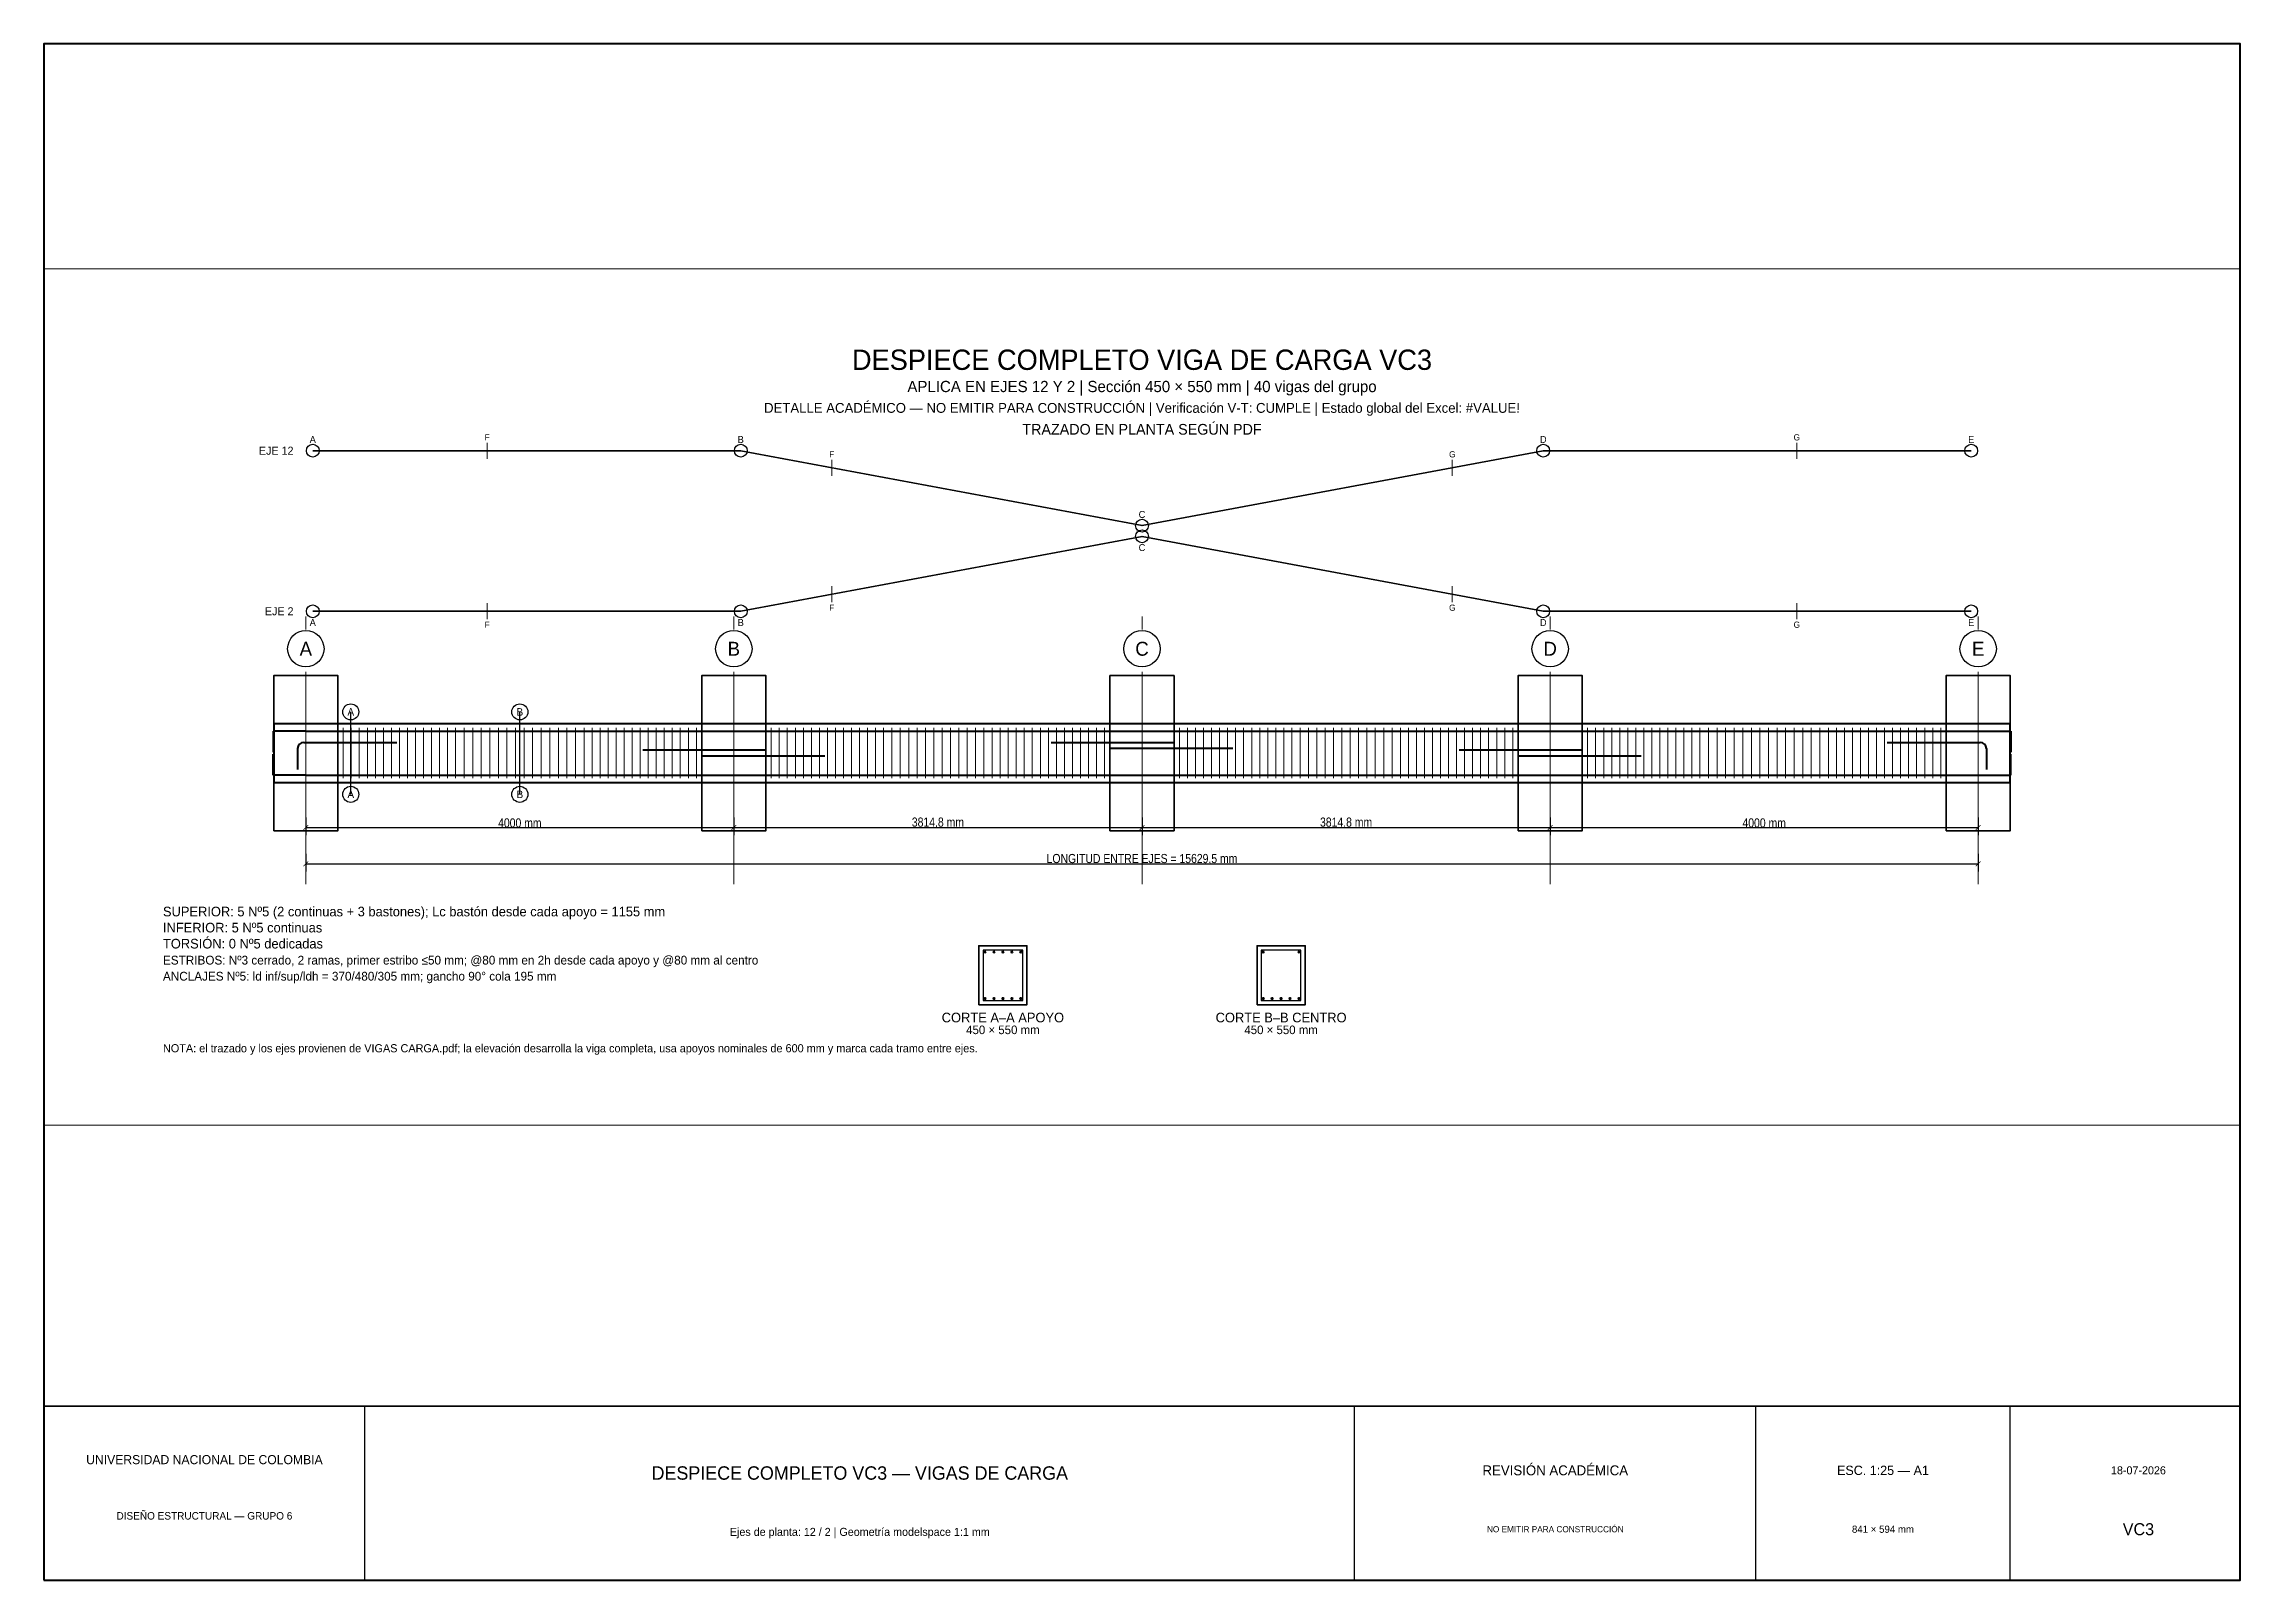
# Paper-space layout 'VC3_CARGA' of a CAD drawing. Header units: millimetres. Extents: x 10 to 831, y 10 to 584.
# The model-space entities are those that its viewports show. They can reach past a viewport. Long polylines and large blocks are cut down to what shows.
import ezdxf
from ezdxf.enums import TextEntityAlignment as Align

# ---------------------------------------------------------------- set-up
doc = ezdxf.new("R2010")
doc.units = ezdxf.units.MM
doc.linetypes.add('CENTER', pattern=[5.08, 3.175, -0.635, 0.635, -0.635])
for name, color, linetype in [('COLUMNAS', 7, 'Continuous'), ('CORTES', 7, 'Continuous'), ('COTAS', 7, 'Continuous'), ('EJES', 7, 'Continuous'), ('ESTRIBOS', 7, 'Continuous'), ('MARCO', 7, 'Continuous'), ('REF_INF', 7, 'Continuous'), ('REF_SUP_BASTON', 7, 'Continuous'), ('REF_SUP_CONT', 7, 'Continuous'), ('REF_TORSION', 7, 'Continuous'), ('TEXTO', 7, 'Continuous'), ('TRAZADO_PLANTA', 7, 'Continuous'), ('VIGA', 7, 'Continuous')]:
    doc.layers.add(name, color=color, linetype=linetype)
doc.styles.add('OpenSansCondensed-Light', font='OpenSansCondensed-Light.ttf')
doc.dimstyles.new('EZDXF', dxfattribs={"dimtxt": 0.25, "dimasz": 0.175, "dimexe": 0.375, "dimexo": 0.125, "dimgap": 0.1, "dimtad": 1, "dimlfac": 100, "dimzin": 12, "dimdsep": 46, "dimtxsty": 'OpenSansCondensed-Light', "dimblk": 'ARCHTICK', "dimcen": 2.5, "dimazin": 3, "dimtfac": 0.5, "dimtmove": 2, "dimatfit": 3})

# ---------------------------------------------------------------- blocks, each defined once
blk = doc.blocks.new('_ARCHTICK')
at = {"color": 0, "linetype": 'BYBLOCK', "const_width": 0.15}
blk.add_lwpolyline([(-0.5, -0.5), (0.5, 0.5)], dxfattribs=at)

msp = doc.modelspace()

# ---------------------------------------------------------------- linework, layer by layer
at = {"layer": 'COLUMNAS', "color": 7, "lineweight": 35}
for points in [[(1385.2261, -14150), (1985.2261, -14150), (1985.2261, -12700), (1385.2261, -12700)], [(5385.2261, -14150), (5985.2261, -14150), (5985.2261, -12700), (5385.2261, -12700)], [(9200, -14150), (9800, -14150), (9800, -12700), (9200, -12700)], [(13014.7739, -14150), (13614.7739, -14150), (13614.7739, -12700), (13014.7739, -12700)], [(17014.7739, -14150), (17614.7739, -14150), (17614.7739, -12700), (17014.7739, -12700)]]:
    msp.add_lwpolyline(points, close=True, dxfattribs=at)
at = {"layer": 'CORTES', "color": 7, "lineweight": 25}
for p, q in [((2105.2261, -13810), (2105.2261, -13040)), ((3685.2261, -13810), (3685.2261, -13040))]:
    msp.add_line(p, q, dxfattribs=at)
for centre in [(2105.2261, -13040), (3685.2261, -13040), (2105.2261, -13810), (3685.2261, -13810)]:
    msp.add_circle(centre, 75, dxfattribs=at)
at = {"layer": 'EJES', "color": 7, "linetype": 'CENTER', "lineweight": 18}
for p, q in [((1685.2261, -14650), (1685.2261, -12150)), ((5685.2261, -14650), (5685.2261, -12150)), ((9500, -14650), (9500, -12150)), ((13314.7739, -14650), (13314.7739, -12150)), ((17314.7739, -14650), (17314.7739, -12150))]:
    msp.add_line(p, q, dxfattribs=at)
at = {"layer": 'EJES', "color": 7, "lineweight": 25}
for centre in [(1685.2261, -12450), (5685.2261, -12450), (9500, -12450), (13314.7739, -12450), (17314.7739, -12450)]:
    msp.add_circle(centre, 170, dxfattribs=at)
at = {"layer": 'ESTRIBOS', "color": 7, "lineweight": 15}
for p, q in [((2035.2261, -13660), (2035.2261, -13190)), ((2110.2261, -13660), (2110.2261, -13190)), ((2185.2261, -13660), (2185.2261, -13190)), ((2260.2261, -13660), (2260.2261, -13190)), ((2335.2261, -13660), (2335.2261, -13190)), ((2410.2261, -13660), (2410.2261, -13190)), ((2485.2261, -13660), (2485.2261, -13190)), ((2560.2261, -13660), (2560.2261, -13190)), ((2635.2261, -13660), (2635.2261, -13190)), ((2710.2261, -13660), (2710.2261, -13190)), ((2785.2261, -13660), (2785.2261, -13190)), ((2860.2261, -13660), (2860.2261, -13190)), ((2935.2261, -13660), (2935.2261, -13190)), ((3010.2261, -13660), (3010.2261, -13190)), ((3085.2261, -13660), (3085.2261, -13190)), ((3165.2261, -13660), (3165.2261, -13190)), ((3245.2261, -13660), (3245.2261, -13190)), ((3325.2261, -13660), (3325.2261, -13190)), ((3405.2261, -13660), (3405.2261, -13190)), ((3485.2261, -13660), (3485.2261, -13190)), ((3565.2261, -13660), (3565.2261, -13190)), ((3645.2261, -13660), (3645.2261, -13190)), ((3725.2261, -13660), (3725.2261, -13190)), ((3805.2261, -13660), (3805.2261, -13190)), ((3885.2261, -13660), (3885.2261, -13190)), ((3965.2261, -13660), (3965.2261, -13190)), ((4045.2261, -13660), (4045.2261, -13190)), ((4125.2261, -13660), (4125.2261, -13190)), ((4205.2261, -13660), (4205.2261, -13190)), ((4285.2261, -13660), (4285.2261, -13190)), ((4360.2261, -13660), (4360.2261, -13190)), ((4435.2261, -13660), (4435.2261, -13190)), ((4510.2261, -13660), (4510.2261, -13190)), ((4585.2261, -13660), (4585.2261, -13190)), ((4660.2261, -13660), (4660.2261, -13190)), ((4735.2261, -13660), (4735.2261, -13190)), ((4810.2261, -13660), (4810.2261, -13190)), ((4885.2261, -13660), (4885.2261, -13190)), ((4960.2261, -13660), (4960.2261, -13190)), ((5035.2261, -13660), (5035.2261, -13190)), ((5110.2261, -13660), (5110.2261, -13190)), ((5185.2261, -13660), (5185.2261, -13190)), ((5260.2261, -13660), (5260.2261, -13190)), ((5335.2261, -13660), (5335.2261, -13190)), ((6035.2261, -13660), (6035.2261, -13190)), ((6110.2261, -13660), (6110.2261, -13190)), ((6185.2261, -13660), (6185.2261, -13190)), ((6260.2261, -13660), (6260.2261, -13190)), ((6335.2261, -13660), (6335.2261, -13190)), ((6410.2261, -13660), (6410.2261, -13190)), ((6485.2261, -13660), (6485.2261, -13190)), ((6560.2261, -13660), (6560.2261, -13190)), ((6635.2261, -13660), (6635.2261, -13190)), ((6710.2261, -13660), (6710.2261, -13190)), ((6785.2261, -13660), (6785.2261, -13190)), ((6860.2261, -13660), (6860.2261, -13190)), ((6935.2261, -13660), (6935.2261, -13190)), ((7010.2261, -13660), (7010.2261, -13190)), ((7085.2261, -13660), (7085.2261, -13190)), ((7163.28563, -13660), (7163.28563, -13190)), ((7241.34516, -13660), (7241.34516, -13190)), ((7319.40469, -13660), (7319.40469, -13190)), ((7397.46422, -13660), (7397.46422, -13190)), ((7475.52375, -13660), (7475.52375, -13190)), ((7553.58328, -13660), (7553.58328, -13190)), ((7631.64282, -13660), (7631.64282, -13190)), ((7709.70235, -13660), (7709.70235, -13190)), ((7787.76188, -13660), (7787.76188, -13190)), ((7865.82141, -13660), (7865.82141, -13190)), ((7943.88094, -13660), (7943.88094, -13190)), ((8021.94047, -13660), (8021.94047, -13190)), ((8100, -13660), (8100, -13190)), ((8175, -13660), (8175, -13190)), ((8250, -13660), (8250, -13190)), ((8325, -13660), (8325, -13190)), ((8400, -13660), (8400, -13190)), ((8475, -13660), (8475, -13190)), ((8550, -13660), (8550, -13190)), ((8625, -13660), (8625, -13190)), ((8700, -13660), (8700, -13190)), ((8775, -13660), (8775, -13190)), ((8850, -13660), (8850, -13190)), ((8925, -13660), (8925, -13190)), ((9000, -13660), (9000, -13190)), ((9075, -13660), (9075, -13190)), ((9150, -13660), (9150, -13190)), ((9850, -13660), (9850, -13190)), ((9925, -13660), (9925, -13190)), ((10000, -13660), (10000, -13190)), ((10075, -13660), (10075, -13190)), ((10150, -13660), (10150, -13190)), ((10225, -13660), (10225, -13190)), ((10300, -13660), (10300, -13190)), ((10375, -13660), (10375, -13190)), ((10450, -13660), (10450, -13190)), ((10525, -13660), (10525, -13190)), ((10600, -13660), (10600, -13190)), ((10675, -13660), (10675, -13190)), ((10750, -13660), (10750, -13190)), ((10825, -13660), (10825, -13190)), ((10900, -13660), (10900, -13190)), ((10978.05953, -13660), (10978.05953, -13190)), ((11056.11906, -13660), (11056.11906, -13190)), ((11134.17859, -13660), (11134.17859, -13190)), ((11212.23812, -13660), (11212.23812, -13190)), ((11290.29765, -13660), (11290.29765, -13190)), ((11368.35719, -13660), (11368.35719, -13190)), ((11446.41671, -13660), (11446.41671, -13190)), ((11524.47625, -13660), (11524.47625, -13190)), ((11602.53578, -13660), (11602.53578, -13190)), ((11680.59531, -13660), (11680.59531, -13190)), ((11758.65484, -13660), (11758.65484, -13190)), ((11836.71437, -13660), (11836.71437, -13190)), ((11914.7739, -13660), (11914.7739, -13190)), ((11989.7739, -13660), (11989.7739, -13190)), ((12064.7739, -13660), (12064.7739, -13190)), ((12139.7739, -13660), (12139.7739, -13190)), ((12214.7739, -13660), (12214.7739, -13190)), ((12289.7739, -13660), (12289.7739, -13190)), ((12364.7739, -13660), (12364.7739, -13190)), ((12439.7739, -13660), (12439.7739, -13190)), ((12514.7739, -13660), (12514.7739, -13190)), ((12589.7739, -13660), (12589.7739, -13190)), ((12664.7739, -13660), (12664.7739, -13190)), ((12739.7739, -13660), (12739.7739, -13190)), ((12814.7739, -13660), (12814.7739, -13190)), ((12889.7739, -13660), (12889.7739, -13190)), ((12964.7739, -13660), (12964.7739, -13190)), ((13664.7739, -13660), (13664.7739, -13190)), ((13739.7739, -13660), (13739.7739, -13190)), ((13814.7739, -13660), (13814.7739, -13190)), ((13889.7739, -13660), (13889.7739, -13190)), ((13964.7739, -13660), (13964.7739, -13190)), ((14039.7739, -13660), (14039.7739, -13190)), ((14114.7739, -13660), (14114.7739, -13190)), ((14189.7739, -13660), (14189.7739, -13190)), ((14264.7739, -13660), (14264.7739, -13190)), ((14339.7739, -13660), (14339.7739, -13190)), ((14414.7739, -13660), (14414.7739, -13190)), ((14489.7739, -13660), (14489.7739, -13190)), ((14564.7739, -13660), (14564.7739, -13190)), ((14639.7739, -13660), (14639.7739, -13190)), ((14714.7739, -13660), (14714.7739, -13190)), ((14794.7739, -13660), (14794.7739, -13190)), ((14874.7739, -13660), (14874.7739, -13190)), ((14954.7739, -13660), (14954.7739, -13190)), ((15034.7739, -13660), (15034.7739, -13190)), ((15114.7739, -13660), (15114.7739, -13190)), ((15194.7739, -13660), (15194.7739, -13190)), ((15274.7739, -13660), (15274.7739, -13190)), ((15354.7739, -13660), (15354.7739, -13190)), ((15434.7739, -13660), (15434.7739, -13190)), ((15514.7739, -13660), (15514.7739, -13190)), ((15594.7739, -13660), (15594.7739, -13190)), ((15674.7739, -13660), (15674.7739, -13190)), ((15754.7739, -13660), (15754.7739, -13190)), ((15834.7739, -13660), (15834.7739, -13190)), ((15914.7739, -13660), (15914.7739, -13190)), ((15989.7739, -13660), (15989.7739, -13190)), ((16064.7739, -13660), (16064.7739, -13190)), ((16139.7739, -13660), (16139.7739, -13190)), ((16214.7739, -13660), (16214.7739, -13190)), ((16289.7739, -13660), (16289.7739, -13190)), ((16364.7739, -13660), (16364.7739, -13190)), ((16439.7739, -13660), (16439.7739, -13190)), ((16514.7739, -13660), (16514.7739, -13190)), ((16589.7739, -13660), (16589.7739, -13190)), ((16664.7739, -13660), (16664.7739, -13190)), ((16739.7739, -13660), (16739.7739, -13190)), ((16814.7739, -13660), (16814.7739, -13190)), ((16889.7739, -13660), (16889.7739, -13190)), ((16964.7739, -13660), (16964.7739, -13190))]:
    msp.add_line(p, q, dxfattribs=at)
at = {"layer": 'ESTRIBOS', "color": 7, "lineweight": 25}
for points in [[(8015, -15735), (8385, -15735), (8385, -15265), (8015, -15265)], [(10615, -15735), (10985, -15735), (10985, -15265), (10615, -15265)]]:
    msp.add_lwpolyline(points, close=True, dxfattribs=at)
at = {"layer": 'REF_INF', "color": 7, "lineweight": 40}
for p, q in [((1380.2261, -13630), (1380.2261, -13435)), ((17619.7739, -13630), (17619.7739, -13435)), ((1685.2261, -13630), (1380.2261, -13630)), ((1685.2261, -13630), (17314.7739, -13630)), ((17314.7739, -13630), (17619.7739, -13630))]:
    msp.add_line(p, q, dxfattribs=at)
at = {"layer": 'REF_INF', "color": 7, "lineweight": 35}
for centre in [(8032.45, -15717.55), (8116.225, -15717.55), (8200, -15717.55), (8283.775, -15717.55), (8367.55, -15717.55), (10632.45, -15717.55), (10716.225, -15717.55), (10800, -15717.55), (10883.775, -15717.55), (10967.55, -15717.55)]:
    msp.add_circle(centre, 7.95, dxfattribs=at)
at = {"layer": 'REF_SUP_BASTON', "color": 7, "lineweight": 40}
for p, q in [((1666.25375, -13325), (2535.2261, -13325)), ((8650, -13325), (9805, -13325)), ((16464.7739, -13325), (17333.74625, -13325)), ((1608.30375, -13382.95), (1608.30375, -13577.95)), ((4835.2261, -13395), (5990.2261, -13395)), ((5380.2261, -13450), (6535.2261, -13450)), ((9195, -13380), (10350, -13380)), ((12464.7739, -13395), (13619.7739, -13395)), ((13009.7739, -13450), (14164.7739, -13450)), ((17391.69625, -13382.95), (17391.69625, -13577.95))]:
    msp.add_line(p, q, dxfattribs=at)
for centre, start, end in [((1666.25375, -13382.95), 90, 180), ((17333.74625, -13382.95), 0, 90)]:
    msp.add_arc(centre, 57.95, start, end, dxfattribs=at)
at = {"layer": 'REF_SUP_CONT', "color": 7, "lineweight": 40}
for p, q in [((1685.2261, -13220), (1380.2261, -13220)), ((1380.2261, -13220), (1380.2261, -13415)), ((1685.2261, -13220), (17314.7739, -13220)), ((17314.7739, -13220), (17619.7739, -13220)), ((17619.7739, -13220), (17619.7739, -13415))]:
    msp.add_line(p, q, dxfattribs=at)
at = {"layer": 'REF_SUP_CONT', "color": 7, "lineweight": 35}
for centre in [(8032.45, -15282.45), (8116.225, -15282.45), (8200, -15282.45), (8283.775, -15282.45), (8367.55, -15282.45), (10632.45, -15282.45), (10967.55, -15282.45)]:
    msp.add_circle(centre, 7.95, dxfattribs=at)
at = {"layer": 'TRAZADO_PLANTA', "color": 7, "lineweight": 18}
for p, q in [((3380, -10675), (3380, -10525)), ((15620, -10675), (15620, -10525)), ((6600, -10833.66667), (6600, -10683.66667)), ((12400, -10833.66667), (12400, -10683.66667)), ((6600, -12016.33333), (6600, -11866.33333)), ((12400, -12016.33333), (12400, -11866.33333)), ((3380, -12175), (3380, -12025)), ((15620, -12175), (15620, -12025))]:
    msp.add_line(p, q, dxfattribs=at)
at = {"layer": 'TRAZADO_PLANTA', "color": 7, "lineweight": 35}
for points in [[(1750, -10600), (5750, -10600), (9500, -11300), (13250, -10600), (17250, -10600)], [(1750, -12100), (5750, -12100), (9500, -11400), (13250, -12100), (17250, -12100)]]:
    msp.add_lwpolyline(points, dxfattribs=at)
at = {"layer": 'TRAZADO_PLANTA', "color": 7, "lineweight": 25}
for centre in [(1750, -10600), (5750, -10600), (13250, -10600), (17250, -10600), (9500, -11300), (9500, -11400), (1750, -12100), (5750, -12100), (13250, -12100), (17250, -12100)]:
    msp.add_circle(centre, 60, dxfattribs=at)
at = {"layer": 'VIGA', "color": 7, "lineweight": 40}
msp.add_lwpolyline([(1385.2261, -13700), (17614.7739, -13700), (17614.7739, -13150), (1385.2261, -13150)], close=True, dxfattribs=at)
at = {"layer": 'VIGA', "color": 7, "lineweight": 35}
for points in [[(7975, -15775), (8425, -15775), (8425, -15225), (7975, -15225)], [(10575, -15775), (11025, -15775), (11025, -15225), (10575, -15225)]]:
    msp.add_lwpolyline(points, close=True, dxfattribs=at)

# ---------------------------------------------------------------- texts
at = {"layer": 'CORTES', "color": 7}
for s, height, p in [('A', 70, (2105.2261, -13040)), ('B', 70, (3685.2261, -13040)), ('A', 70, (2105.2261, -13810)), ('B', 70, (3685.2261, -13810)), ('CORTE A–A APOYO', 90, (8200, -15895)), ('CORTE B–B CENTRO', 90, (10800, -15895))]:
    msp.add_text(s, height=height, dxfattribs=at).set_placement(p, align=Align.MIDDLE_CENTER)
at = {"layer": 'EJES', "color": 7}
for s, p in [('A', (1685.2261, -12450)), ('B', (5685.2261, -12450)), ('C', (9500, -12450)), ('D', (13314.7739, -12450)), ('E', (17314.7739, -12450))]:
    msp.add_text(s, height=130, dxfattribs=at).set_placement(p, align=Align.MIDDLE_CENTER)
at = {"layer": 'ESTRIBOS', "color": 7}
msp.add_text('ESTRIBOS: Nº3 cerrado, 2 ramas, primer estribo ≤50 mm; @80 mm en 2h desde cada apoyo y @80 mm al centro', height=82, dxfattribs=at).set_placement((350, -15400))
at = {"layer": 'REF_INF', "color": 7}
msp.add_text('INFERIOR: 5 Nº5 continuas', height=90, dxfattribs=at).set_placement((350, -15100))
at = {"layer": 'REF_SUP_CONT', "color": 7}
msp.add_text('SUPERIOR: 5 Nº5 (2 continuas + 3 bastones); Lc bastón desde cada apoyo = 1155 mm', height=90, dxfattribs=at).set_placement((350, -14950))
at = {"layer": 'REF_TORSION', "color": 7}
msp.add_text('TORSIÓN: 0 Nº5 dedicadas', height=90, dxfattribs=at).set_placement((350, -15250))
at = {"layer": 'TEXTO', "color": 7}
for s, height, p in [('DESPIECE COMPLETO VIGA DE CARGA VC3', 190, (9500, -9750)), ('APLICA EN EJES 12 Y 2 | Sección 450 × 550 mm | 40 vigas del grupo', 105, (9500, -10000)), ('DETALLE ACADÉMICO — NO EMITIR PARA CONSTRUCCIÓN | Verificación V-T: CUMPLE | Estado global del Excel: #VALUE!', 92, (9500, -10200)), ('450 × 550 mm', 80, (8200, -16010)), ('450 × 550 mm', 80, (10800, -16010))]:
    msp.add_text(s, height=height, dxfattribs=at).set_placement(p, align=Align.MIDDLE_CENTER)
for s, height, p in [('ANCLAJES Nº5: ld inf/sup/ldh = 370/480/305 mm; gancho 90° cola 195 mm', 82, (350, -15550)), ('NOTA: el trazado y los ejes provienen de VIGAS CARGA.pdf; la elevación desarrolla la viga completa, usa apoyos nominales de 600 mm y marca cada tramo entre ejes.', 76, (350, -16220))]:
    msp.add_text(s, height=height, dxfattribs=at).set_placement(p)
at = {"layer": 'TRAZADO_PLANTA', "color": 7}
for s, height, p in [('A', 65, (1750, -10495)), ('F', 58, (3380, -10475)), ('B', 65, (5750, -10495)), ('TRAZADO EN PLANTA SEGÚN PDF', 100, (9500, -10400)), ('D', 65, (13250, -10495)), ('G', 58, (15620, -10475)), ('E', 65, (17250, -10495)), ('F', 58, (6600, -10633.66667)), ('G', 58, (12400, -10633.66667)), ('C', 65, (9500, -11195)), ('C', 65, (9500, -11505)), ('F', 58, (6600, -12066.33333)), ('G', 58, (12400, -12066.33333)), ('A', 65, (1750, -12205)), ('F', 58, (3380, -12225)), ('B', 65, (5750, -12205)), ('D', 65, (13250, -12205)), ('G', 58, (15620, -12225)), ('E', 65, (17250, -12205))]:
    msp.add_text(s, height=height, dxfattribs=at).set_placement(p, align=Align.MIDDLE_CENTER)
for s, p in [('EJE 12', (1570, -10600)), ('EJE 2', (1570, -12100))]:
    msp.add_text(s, height=75, dxfattribs=at).set_placement(p, align=Align.MIDDLE_RIGHT)

# ---------------------------------------------------------------- dimensions: what is measured, and where the dimension line sits
at = {"layer": 'COTAS'}
for base, p1, p2, text in [((1685.2261, -14120), (1685.2261, -14000), (5685.2261, -14000), '4000 mm'), ((5685.2261, -14120), (5685.2261, -14000), (9500, -14000), '3814,8 mm'), ((9500, -14120), (9500, -14000), (13314.7739, -14000), '3814,8 mm'), ((13314.7739, -14120), (13314.7739, -14000), (17314.7739, -14000), '4000 mm'), ((1685.2261, -14460), (1685.2261, -14340), (17314.7739, -14340), 'LONGITUD ENTRE EJES = 15629,5 mm')]:
    msp.add_linear_dim(base=base, p1=p1, p2=p2, text=text, dimstyle='EZDXF', override={"dimtxt": 85, "dimasz": 45, "dimexe": 70, "dimexo": 25, "dimtad": 1, "dimclrd": 7, "dimclre": 7, "dimclrt": 7}, dxfattribs=at).render()

psp = doc.layouts.new('VC3_CARGA')

# ---------------------------------------------------------------- linework, layer by layer
at = {"layer": 'MARCO', "color": 7, "lineweight": 25}
for p, q in [((130, 10), (130, 75)), ((500, 10), (500, 75)), ((650, 10), (650, 75)), ((745, 10), (745, 75))]:
    psp.add_line(p, q, dxfattribs=at)
at = {"layer": 'MARCO', "color": 7, "lineweight": 40}
psp.add_lwpolyline([(10, 10), (831, 10), (831, 584), (10, 584)], close=True, dxfattribs=at)
at = {"layer": 'MARCO', "color": 7, "lineweight": 35}
psp.add_lwpolyline([(10, 10), (831, 10), (831, 75), (10, 75)], close=True, dxfattribs=at)

# ---------------------------------------------------------------- texts
at = {"layer": 'TEXTO', "color": 7}
for s, height, p in [('UNIVERSIDAD NACIONAL DE COLOMBIA', 3.4, (70, 55)), ('DESPIECE COMPLETO VC3 — VIGAS DE CARGA', 5, (315, 50)), ('REVISIÓN ACADÉMICA', 3.7, (575, 51)), ('ESC. 1:25 — A1', 3.5, (697.5, 51)), ('18-07-2026', 3, (793, 51)), ('DISEÑO ESTRUCTURAL — GRUPO 6', 2.8, (70, 34)), ('Ejes de planta: 12 / 2 | Geometría modelspace 1:1 mm', 3, (315, 28)), ('NO EMITIR PARA CONSTRUCCIÓN', 2.3, (575, 29)), ('841 × 594 mm', 2.7, (697.5, 29)), ('VC3', 4.5, (793, 29))]:
    psp.add_text(s, height=height, dxfattribs=at).set_placement(p, align=Align.MIDDLE_CENTER)

# ---------------------------------------------------------------- viewports
at = {"layer": 'VIEWPORTS'}
psp.add_viewport(center=(420.5, 340), size=(821, 320), view_center_point=(9500, -12900), view_height=8000, dxfattribs=at)

doc.saveas('drawing.dxf')
